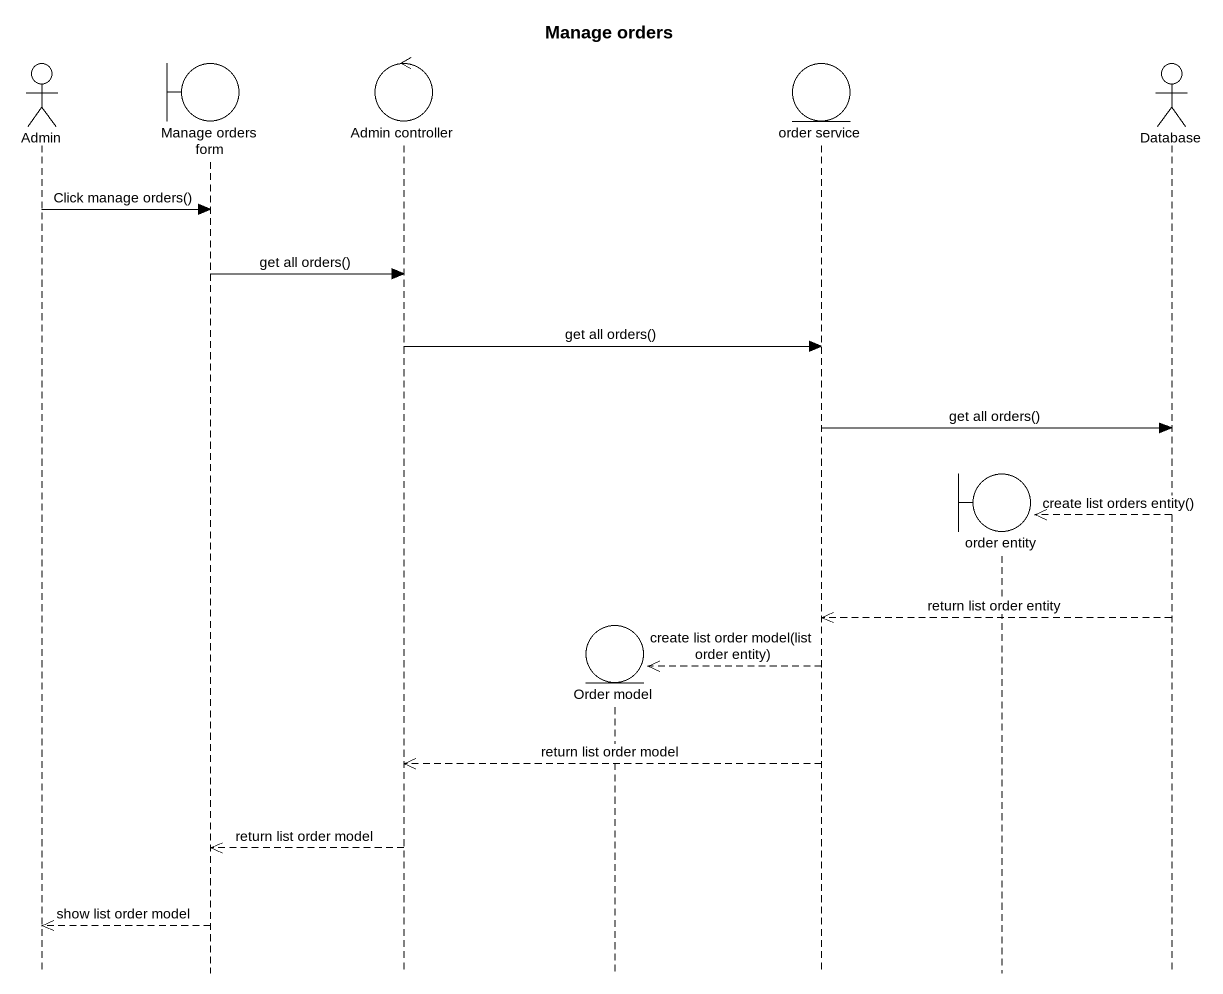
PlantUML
@startuml
title Manage orders
hide footbox
actor Admin
boundary "Manage orders form" as Manage_orders_form
control "Admin controller" as Admin_controller
entity "Order model" as Order_model
entity "order service" as order_service
boundary "order entity" as order_entity
actor "Database" as Database_

Admin -> Manage_orders_form : Click manage orders()
Manage_orders_form -> Admin_controller : get all orders()
Admin_controller -> order_service : get all orders()
order_service -> Database_ : get all orders()
Database_ -->> order_entity ** : create list orders entity()
Database_ -->> order_service : return list order entity
order_service -->> Order_model ** : create list order model(list order entity)
order_service -->> Admin_controller : return list order model
Admin_controller -->> Manage_orders_form : return list order model
Manage_orders_form -->> Admin : show list order model
@enduml
